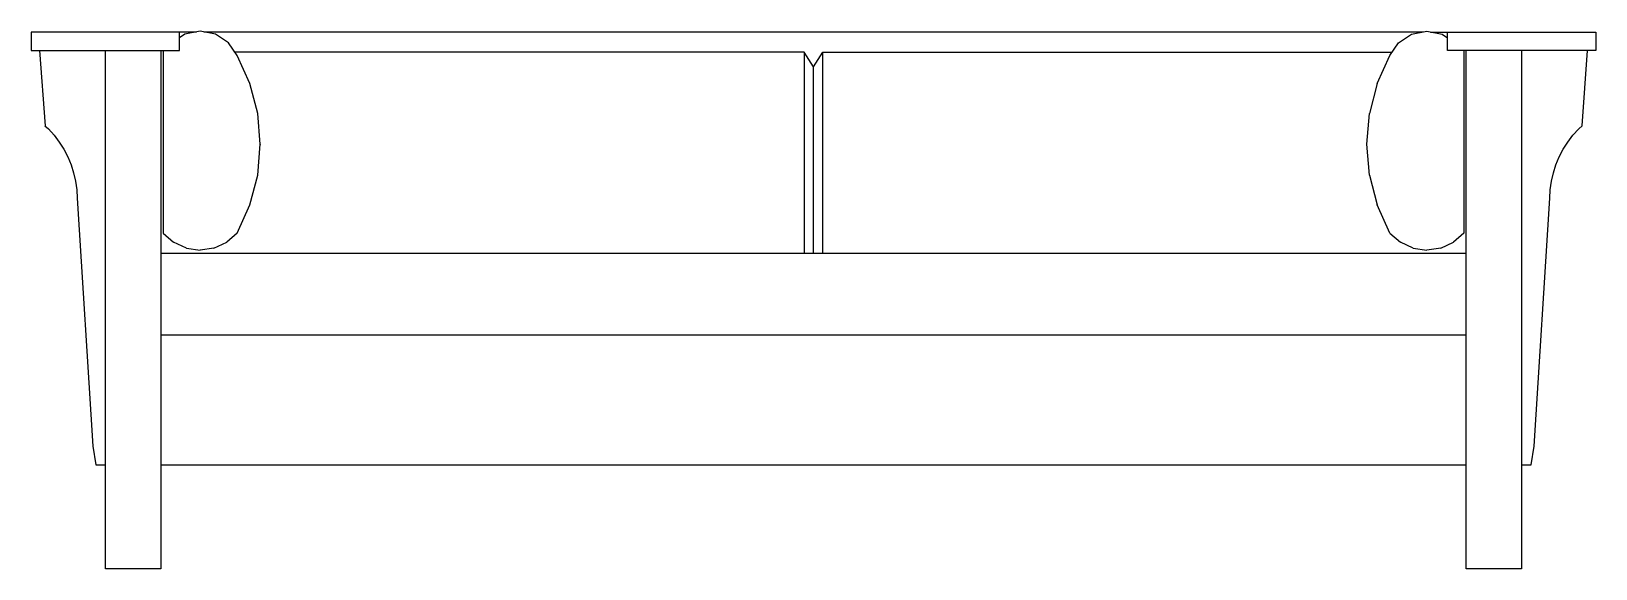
# Model space of a CAD drawing. Extents: x -1.07 to 1.07, y 0 to 0.74.
import ezdxf

# ---------------------------------------------------------------- set-up
doc = ezdxf.new("R2010")
doc.units = 0
doc.layers.get('0').update_dxf_attribs({"linetype": 'CONTINUOUS'})

msp = doc.modelspace()

# ---------------------------------------------------------------- linework, layer by layer
at = {"color": 0, "linetype": 'BYBLOCK'}
for p, q in [((-0.8467, 0.7367), (-1.0731, 0.7367)), ((-1.0731, 0.7367), (-1.0731, 0.7112)), ((-0.8699, 0.7112), (-0.8699, 0.7367)), ((-0.8623, 0.7337), (-0.8699, 0.7286)), ((-0.8415, 0.7377), (-0.8623, 0.7337)), ((-0.8206, 0.7337), (-0.8415, 0.7377)), ((0.8363, 0.7367), (-0.8363, 0.7367)), ((-0.8028, 0.7219), (-0.8206, 0.7337)), ((0.8028, 0.7219), (0.8206, 0.7337)), ((0.8206, 0.7337), (0.8415, 0.7377)), ((0.8415, 0.7377), (0.8625, 0.7337)), ((0.8467, 0.7367), (1.0731, 0.7367)), ((0.8625, 0.7337), (0.8699, 0.7287)), ((0.8699, 0.7112), (0.8699, 0.7367)), ((1.0731, 0.7367), (1.0731, 0.7112)), ((-1.0731, 0.7112), (-0.8699, 0.7112)), ((-1.0621, 0.7112), (-1.0543, 0.6079)), ((-0.9715, 0), (-0.9715, 0.7112)), ((-0.8953, 0.7112), (-0.8953, 0)), ((-0.8923, 0.7112), (-0.8923, 0.4605)), ((-0.7907, 0.7044), (-0.8028, 0.7219)), ((-0.0128, 0.7092), (-0.7939, 0.7092)), ((-0.0126, 0.7092), (-0.0126, 0.4332)), ((0, 0.6888), (-0.0126, 0.7092)), ((0, 0.6888), (0.0128, 0.7092)), ((0.0128, 0.4332), (0.0128, 0.7092)), ((0.0128, 0.7092), (0.7939, 0.7092)), ((0.7907, 0.7044), (0.8028, 0.7219)), ((1.0731, 0.7112), (0.8699, 0.7112)), ((0.8923, 0.7112), (0.8923, 0.4605)), ((0.8953, 0), (0.8953, 0.7112)), ((0.9715, 0.7112), (0.9715, 0)), ((1.0545, 0.6079), (1.0621, 0.7112)), ((-0.7733, 0.6658), (-0.7907, 0.7044)), ((0, 0.4332), (0, 0.6888)), ((0.7733, 0.6658), (0.7907, 0.7044)), ((-0.7625, 0.6248), (-0.7733, 0.6658)), ((0.7733, 0.6658), (0.7627, 0.6248)), ((-0.759, 0.5826), (-0.7625, 0.6248)), ((0.759, 0.5826), (0.7627, 0.6248)), ((-1.0543, 0.6079), (-1.0545, 0.608)), ((-1.0545, 0.608), (-1.0497, 0.6037)), ((-1.0497, 0.6037), (-1.0419, 0.595)), ((1.0419, 0.595), (1.0499, 0.6037)), ((1.0499, 0.6037), (1.0545, 0.6079)), ((-1.0419, 0.595), (-1.0347, 0.5857)), ((-1.0347, 0.5857), (-1.0284, 0.5759)), ((-0.7625, 0.5404), (-0.759, 0.5826)), ((-0.759, 0.5826), (-0.7592, 0.5821)), ((0.7627, 0.5404), (0.759, 0.5826)), ((1.0284, 0.5759), (1.0347, 0.5857)), ((1.0347, 0.5857), (1.0419, 0.595)), ((-1.0284, 0.5759), (-1.023, 0.5655)), ((-1.023, 0.5655), (-1.0184, 0.5546)), ((1.0184, 0.5546), (1.023, 0.5655)), ((1.023, 0.5655), (1.0284, 0.5759)), ((-1.0184, 0.5546), (-1.015, 0.5435)), ((-1.015, 0.5435), (-1.0123, 0.5319)), ((-0.7733, 0.4993), (-0.7625, 0.5404)), ((0.7627, 0.5404), (0.7733, 0.4993)), ((1.0123, 0.5319), (1.015, 0.5435)), ((1.015, 0.5435), (1.0184, 0.5546)), ((-1.0123, 0.5319), (-1.0108, 0.5203)), ((-1.0108, 0.5203), (-1.0104, 0.5086)), ((1.0104, 0.5086), (1.0108, 0.5203)), ((1.0108, 0.5203), (1.0123, 0.5319)), ((-1.0104, 0.5086), (-0.9885, 0.168)), ((-0.7907, 0.4607), (-0.7733, 0.4993)), ((0.7907, 0.4607), (0.7733, 0.4993)), ((0.9885, 0.168), (1.0104, 0.5086)), ((-0.8923, 0.4605), (-0.8923, 0.4607)), ((-0.8923, 0.4607), (-0.878, 0.4481)), ((-0.7907, 0.4607), (-0.805, 0.4481)), ((-0.7907, 0.4605), (-0.7907, 0.4607)), ((0.7907, 0.4607), (0.8052, 0.4481)), ((0.7907, 0.4605), (0.7907, 0.4607)), ((0.8923, 0.4607), (0.878, 0.4481)), ((0.8923, 0.4605), (0.8923, 0.4607)), ((-0.8953, 0.4332), (0.8953, 0.4332)), ((-0.8604, 0.4401), (-0.878, 0.4481)), ((-0.8604, 0.4401), (-0.8415, 0.4374)), ((-0.8226, 0.4401), (-0.8415, 0.4374)), ((-0.8226, 0.4401), (-0.805, 0.4481)), ((0.8226, 0.4401), (0.8052, 0.4481)), ((0.8226, 0.4401), (0.8415, 0.4374)), ((0.8606, 0.4401), (0.8415, 0.4374)), ((0.8606, 0.4401), (0.878, 0.4481)), ((0.8953, 0.3258), (0.8953, 0.3259)), ((0.8953, 0.3204), (-0.8953, 0.3204)), ((-0.9885, 0.168), (-0.9885, 0.1682)), ((-0.9885, 0.1682), (-0.9885, 0.168)), ((-0.9885, 0.168), (-0.9846, 0.1427)), ((0.9846, 0.1427), (0.9885, 0.168)), ((0.9885, 0.1682), (0.9883, 0.1679)), ((0.9883, 0.1679), (0.9885, 0.168)), ((0.9885, 0.168), (0.9885, 0.1682)), ((-0.9846, 0.1427), (-0.9715, 0.1427)), ((-0.8953, 0.1427), (0.8953, 0.1427)), ((0.9715, 0.1427), (0.9846, 0.1427)), ((-0.8953, 0), (-0.9715, 0)), ((0.9715, 0), (0.8953, 0))]:
    msp.add_line(p, q, dxfattribs=at)

doc.saveas('drawing.dxf')
